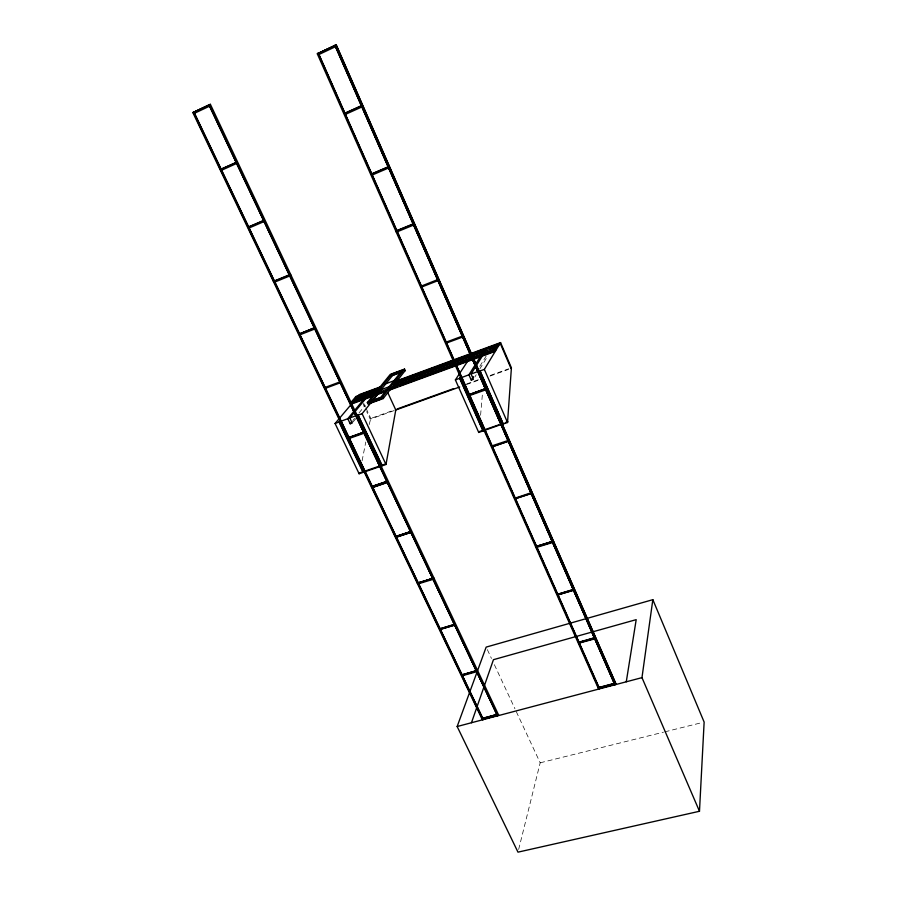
<?xml version="1.0" encoding="UTF-8"?>
<svg xmlns="http://www.w3.org/2000/svg" width="897" height="897" viewBox="0 0 897 897"><rect width="100%" height="100%" fill="white"/><g stroke="black" fill="none" stroke-linecap="round" stroke-linejoin="round"><path stroke-width="0.67" stroke-dasharray="4.49 3.36" d="M480.59 415.233L482.474 393.357M362.096 460.811L365.774 442.008M369.183 424.561L370.809 418.451L393.144 410.411M518.657 849.448L540.185 762.809L515.517 709.987M474.816 377.054L476.229 374.767M479.76 369.026L487.531 356.412M479.805 366.346L486.208 356.008M353.082 421.994L355.705 418.753M352.846 420.547L354.595 418.383M358.991 412.99L365.146 405.422M466.732 383.905L478.561 379.655M490.39 375.395L508.778 368.768M393.918 410.658L370.237 419.191L366.682 411.611M466.294 384.611L478.135 380.35M489.986 376.09L508.442 369.441M540.185 762.809L663.488 732.176M664.834 731.84L701.42 722.747M363.711 403.325L365.494 407.103M366.077 408.37L370.809 418.451M363.128 404.042L364.317 406.565M487.34 649.619L491.444 658.42M494.382 664.711L514.934 708.731"/><path stroke-width="1.35" d="M699.481 811.269L704.134 722.074L652.837 599.678L486.163 647.107L457.156 726.525L517.984 852.15L699.481 811.269L641.972 677.639L652.837 599.678M503.228 424.001L480.03 370.977L503.228 424.001L507.523 422.521L511.413 367.826L500.571 342.587L398.739 380.081M626.274 681.798L636.197 619.648L493.451 659.687L471.463 722.747M615.97 684.041L336.218 44.85L317.291 53.786L598.445 688.683L615.97 684.041L336.151 44.861M614.95 684.232L614.849 684.815L335.097 45.377M598.445 688.683L615.981 683.951M599.218 688.952L318.222 53.338M599.488 688.313L599.375 688.907L318.065 53.349M594.991 638.787L579.451 643.037M553.415 541.149L535.576 546.576M498.62 715.088L482.194 719.439L498.62 715.088L210.38 104.321L208.945 104.938L497.487 715.851L497.678 715.257M553.841 542.136L536.014 547.562M552.384 541.396L552.283 542.035L536.518 546.901L536.619 546.262M552.518 541.418L536.44 546.385M482.833 719.73L193.326 112.316L193.965 112.091L483.18 719.102L482.978 719.697L193.483 112.248M477.013 671.629L462.426 675.688L462.067 674.925L476.643 670.866L461.877 675.407L462.033 674.712L476.61 670.642L461.809 675.273M530.755 492.879L514.945 498.171M454.644 624.278L439.709 628.898L454.387 624.592M440.349 629.358L455.048 624.974L440.349 629.358L439.978 628.573M507.837 440.584L492.117 445.809M433.924 577.993L417.251 583.072M434.372 578.935L417.699 584.014M432.971 578.217L418.036 583.42L418.226 582.77M418.036 582.893L432.87 578.688M467.516 361.401L455.384 379.902L478.729 432.455L503.385 423.687M478.729 432.455L479.177 431.625L498.777 424.853M410.546 531.786L395.779 536.731M486.981 389.399L468.817 395.835M485.479 388.67L469.03 394.837L469.423 394.4M486.522 388.334L468.357 394.781M396.407 537.146L411.275 532.28L396.407 537.146L396.026 536.328L410.848 531.529L395.712 536.585M480.03 370.977L484.346 369.407L500.571 342.587M390.049 388.166L494.583 349.819L498.026 344.156L498.687 345.693M492.924 349.908L495.57 345.58M485.434 348.664L468.907 374.789L471.261 380.126L473.403 376.684M471.261 380.126L473.403 379.353L471.06 374.004L482.238 356.221M483.73 353.844L485.972 350.29M455.384 379.902L468.907 374.789M469.03 359.092L470.555 356.771M372.715 487.407L387.661 482.283L372.715 487.407L372.311 486.578L387.201 481.285L372.289 486.353L387.224 481.498M381.617 464.265L358.082 415.165L381.987 465.857L386.002 464.478L395.79 409.985L387.964 393.043M381.987 465.857L359.114 473.762L335.074 423.496L352.151 403.291M462.785 337.003L446.672 342.99M462.101 336.207L446.224 342.116M359.114 473.762L359.742 472.887L385.306 464.063M365.382 432.758L348.44 438.745M363.633 432.444L348.709 437.949L363.969 432.253M364.9 431.737L347.958 437.736M383.131 398.604L405.209 370.539L404.536 369.082L390.285 374.374L367.333 402.574L368.05 404.099L383.131 398.604L382.414 397.068L404.536 369.082M349.236 438.51L348.978 437.601M348.955 437.388L348.485 437.848L363.778 432.388M401.643 372.177L392.482 375.563L370.461 402.865L381.505 398.84M358.082 415.165L362.108 413.708L378.545 393.29M391.821 374.116L369.743 401.329L380.799 397.304L402.282 370.237L391.821 374.116L392.482 375.563M370.797 390.857L347.789 418.686L350.211 423.788L351.96 421.624M350.211 423.788L352.207 423.07L349.785 417.957L366.525 397.64M368.286 395.51L370.932 392.292M335.074 423.496L347.789 418.686M354.864 401.643L358.026 397.887L357.342 396.429L353.373 401.116M356.322 398.346L359.574 394.501L380.463 386.809M438.084 280.626L421.87 286.95M437.366 279.752L421.411 286.053M340.557 382.683L325.488 388.311L325.073 387.426M339.784 381.954L324.703 387.582M315.139 328.851L299.99 334.794L299.25 334.177L314.69 327.73L299.172 334.009L314.712 327.943M414.818 224.564L396.339 232.144M414.324 223.409L395.824 231M413.046 224.25L396.945 230.764M291.11 275.39L273.921 282.432M289.327 275.121L274.09 281.389L274.874 282.062M290.594 274.291L273.406 281.344M388.726 167.93L372.322 174.982M387.93 166.932L371.807 173.805M388.009 167.1L371.829 174.018M264.402 221.413L249.108 227.995L248.29 227.255L263.606 220.673M263.527 220.505L248.637 226.84M482.194 719.439L192.866 112.607L209.091 104.871L497.633 715.817L209.494 104.736M317.347 53.764L336.218 44.85M209.023 105.117L193.976 112.293L194.458 113.291L209.976 105.981M318.996 54.482L335.59 46.644M236.505 162.335L220.74 169.443L221.66 170.217M221.593 170.251L237.032 163.288M345.491 114.345L362.04 106.878M221.111 169.073L236.124 162.503M361.155 105.812L344.953 113.145M361.233 106.003L344.986 113.347M390.946 375.821L398.728 372.939M385.228 383.95L394.893 380.395M358.979 395.207L381.203 387.022M398.201 380.765L500.178 343.237L511.032 368.51M381.023 387.224L356.053 396.418L350.839 402.551L375.675 393.435M398.122 380.933L498.026 344.156M355.447 397.124L379.509 388.266M396.463 382.032L497.633 344.818L498.295 346.354M358.049 397.382L367.254 394.007M369.878 393.032L376.448 390.621M397.483 382.896L469.77 356.322M472.405 355.358L486.858 350.043M489.493 349.079L493.428 347.632M356.131 398.582L377.581 390.7M395.835 383.994L496.232 347.105M380.362 389.971L390.15 386.383M351.467 401.811L376.852 392.505M393.805 386.282L494.998 349.146L495.66 350.693M378.287 392.482L388.39 388.771M354.068 402.585L361.895 399.714M365.808 398.279L372.322 395.891M377.536 393.985L384.062 391.597M389.276 389.679L397.102 386.82M399.703 385.856L493.585 351.456M351.534 404.02L372.446 396.362M375.058 395.409L385.508 391.574M389.421 390.139L495.256 351.377L494.583 349.819M367.333 402.574L382.414 397.068M349.785 417.957L358.318 414.874M471.06 374.004L480.198 370.696M397.091 408.987L453.59 388.636M395.241 410.187L459.713 386.977M505.314 422.599L507.926 421.702M192.866 112.607L210.38 104.321M433.004 578.442L418.26 582.983L418.417 584.216M536.664 546.475L552.417 541.62M573.362 589.43L557.508 594.33L573.183 589.733M579.081 642.319L594.532 638.462L578.969 642.801L579.036 642.095L594.599 637.767L578.901 642.656M317.897 53.428L318.446 53.248L599.465 688.403M318.143 53.54L334.805 45.669M599.129 687.629L614.591 683.536M482.564 718.811L497.263 714.382L482.765 718.217L482.631 718.946L497.297 714.595L482.799 718.441L483.147 719.192M598.972 687.999L614.445 683.895M457.156 726.525L641.972 677.639M193.741 112.192L483.012 719.226M339.301 421.758L363.307 472.069M339.055 422.061L363.072 472.394M209.416 104.792L497.656 715.346M362.108 413.708L386.002 464.478M369.34 401.834L370.057 403.37M382.806 396.564L383.524 398.1M379.139 390.419L379.835 391.911M404.188 369.53L404.85 370.988M459.825 378.074L483.135 430.683M459.645 378.355L482.967 430.997M335.209 45.31L615.006 684.77L334.884 45.399M484.346 369.407L507.523 422.521M614.546 683.312L614.501 684.03L599.028 688.134L599.084 687.405L614.546 683.312M573.744 590.17L558.057 594.834L573.744 590.17M531.372 493.44L515.483 498.631L531.372 493.44M508.487 441.201L492.498 446.684L508.487 441.201M485.512 388.883L469.254 394.938L485.512 388.883M399.199 380.53L394.512 386.529L393.817 385.026L398.515 379.05L399.199 380.53"/></g></svg>
